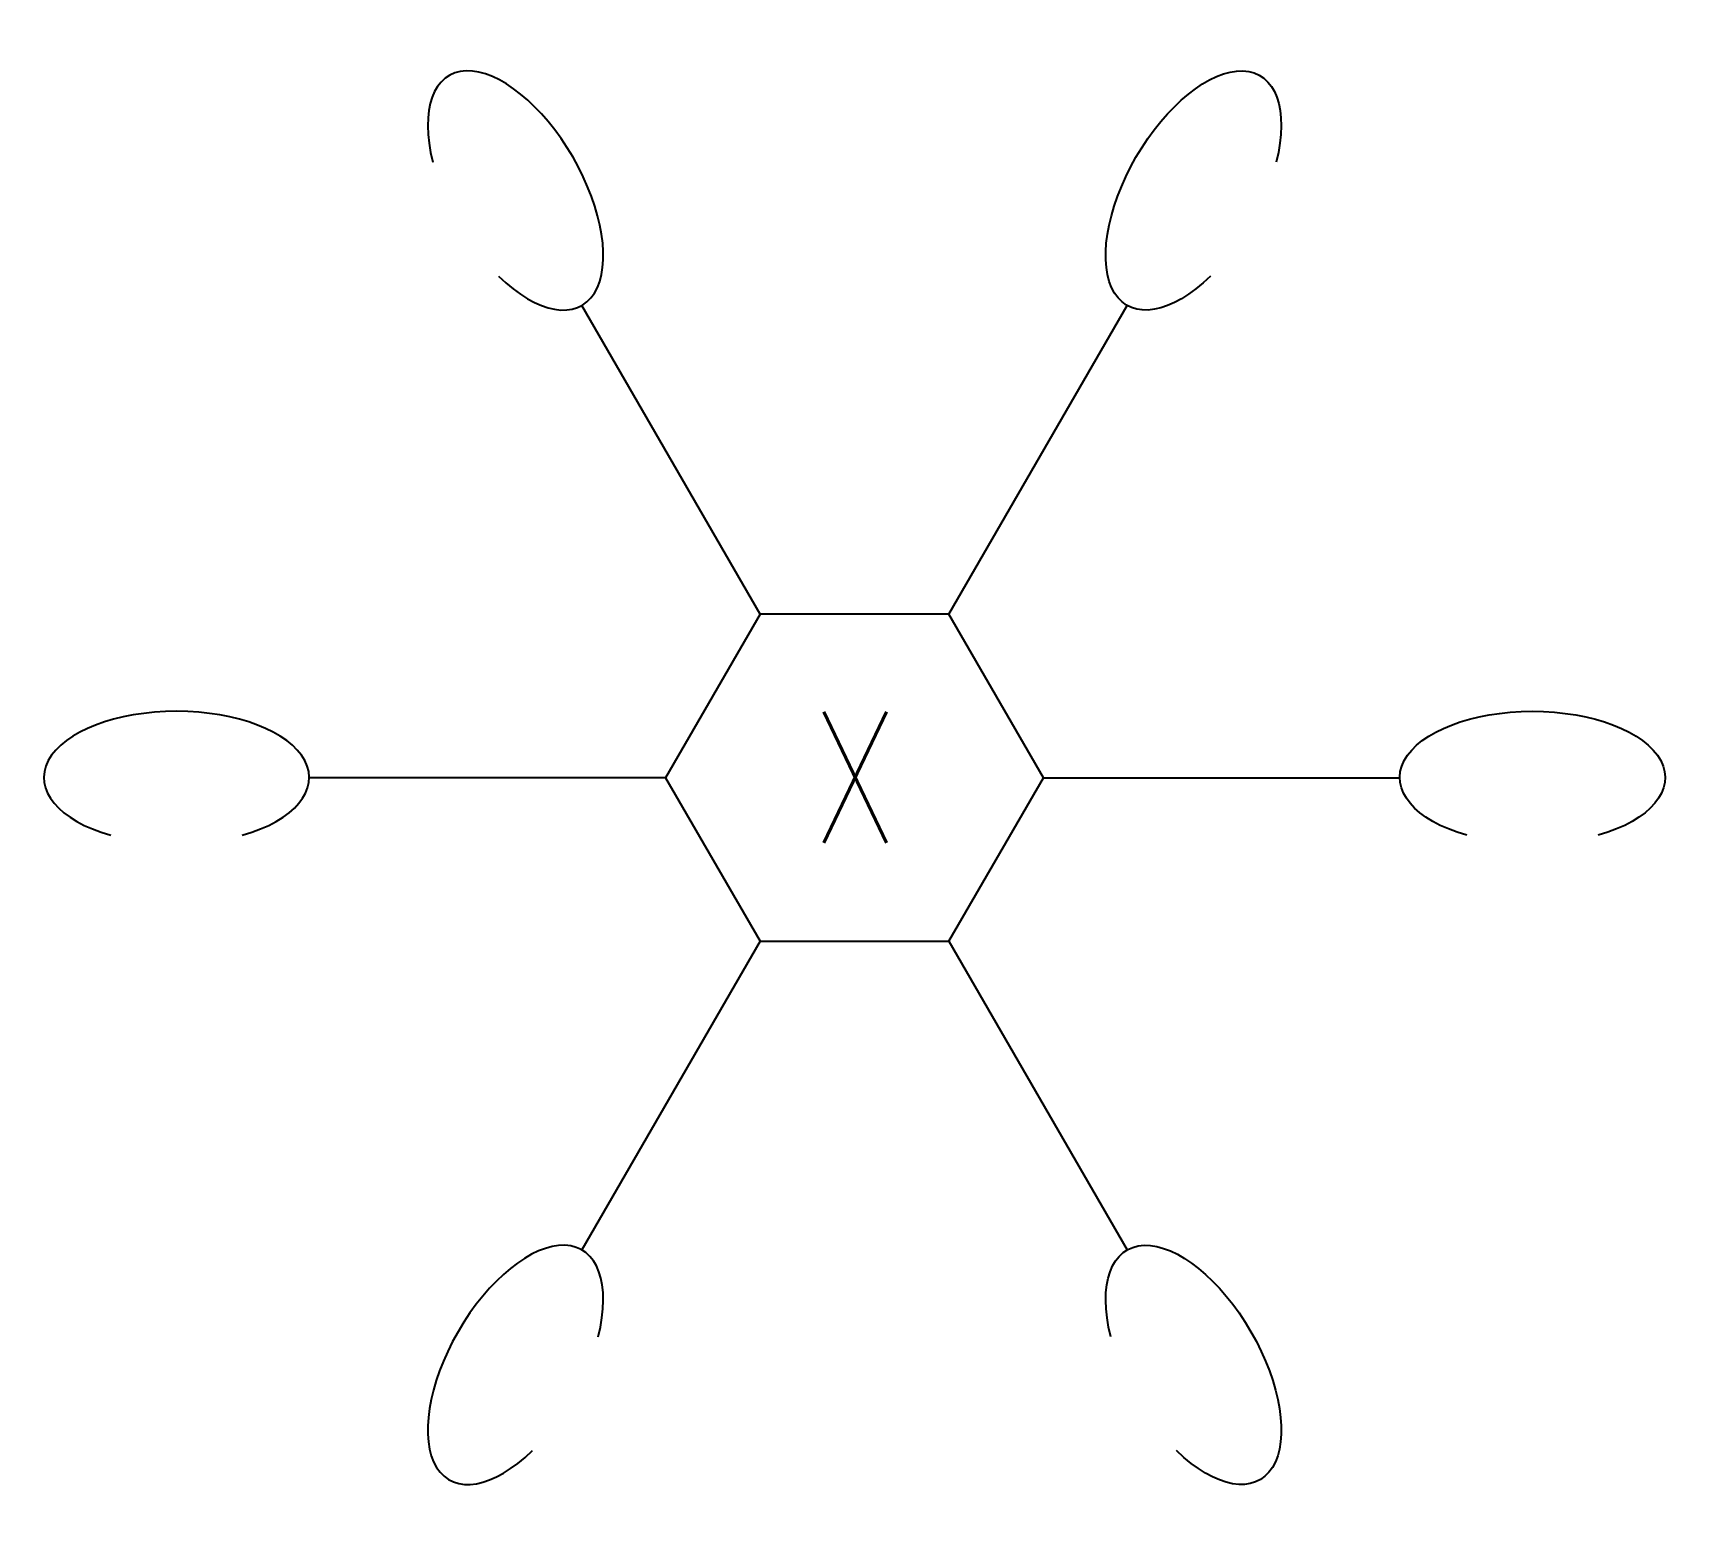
# Model space of a CAD drawing. Header units: inches. Extents: x -0.458 to 0.458, y -0.413 to 0.415.
import ezdxf
from ezdxf.enums import TextEntityAlignment as Align

# ---------------------------------------------------------------- set-up
doc = ezdxf.new("R2010")
doc.units = ezdxf.units.IN
doc.header["$MEASUREMENT"] = 0
doc.header["$PDMODE"] = 3
doc.layers.get('Defpoints').update_dxf_attribs({"color": 27})
doc.layers.add('E-NOTE', color=80, linetype='Continuous')
doc.styles.add('RomanS', font='romans.shx', dxfattribs={"width": 0.8})

# ---------------------------------------------------------------- blocks, each defined once
blk = doc.blocks.new('H21')
blk.add_wipeout([(-0.05262, 0.09114), (0.05262, 0.09114), (0.10524, 0), (0.05262, -0.09114), (-0.05262, -0.09114), (-0.10524, 0)])
blk.add_lwpolyline([(0.10524, 0), (0.05262, 0.09114), (-0.05262, 0.09114), (-0.10524, 0), (-0.05262, -0.09114), (0.05262, -0.09114)], close=True)
at = {"style": 'RomanS'}
blk.add_attdef('X', text='', height=0.09375, dxfattribs=at).set_placement((0.00076, -0.05074), align=Align.CENTER)
blk = doc.blocks.new('NOTE-C')
blk.add_line((0.10524, 0), (0.30382, 0.00001))
at = {"extrusion": (0, 0, -1)}
blk.add_ellipse((0.37775, 0.00002), major_axis=(0.07393, 0), ratio=0.5, start_param=2.08939, end_param=7.335388, dxfattribs=at)
at = {"layer": 'Defpoints'}
for p in [(0, 0), (0.37774, 0.00002)]:
    blk.add_point(p, dxfattribs=at)

msp = doc.modelspace()

# ---------------------------------------------------------------- block references
at = {"layer": 'E-NOTE'}
ref = msp.add_blockref('H21', (0, 0), dxfattribs=at)
ref.add_attrib('X', 'X', dxfattribs={"layer": '0', "height": 0.07292, "style": 'RomanS', "width": 0.8}).set_placement((0.00041, -0.03628), align=Align.CENTER)

# ---------------------------------------------------------------- next in the draw order: block references
at = {"layer": 'E-NOTE', "xscale": -1}
for rotation in [300.000000000021, 59.99999999997908]:
    msp.add_blockref('NOTE-C', (0, 0), dxfattribs=dict(at, rotation=rotation))
at = {"layer": 'E-NOTE'}
for rotation in [59.9999999999791, 300.000000000021]:
    msp.add_blockref('NOTE-C', (0, 0), dxfattribs=dict(at, rotation=rotation))
at = {"layer": 'E-NOTE', "xscale": -1}
msp.add_blockref('NOTE-C', (0, 0), dxfattribs=at)
at = {"layer": 'E-NOTE'}
msp.add_blockref('NOTE-C', (0, 0), dxfattribs=at)

doc.saveas('drawing.dxf')
